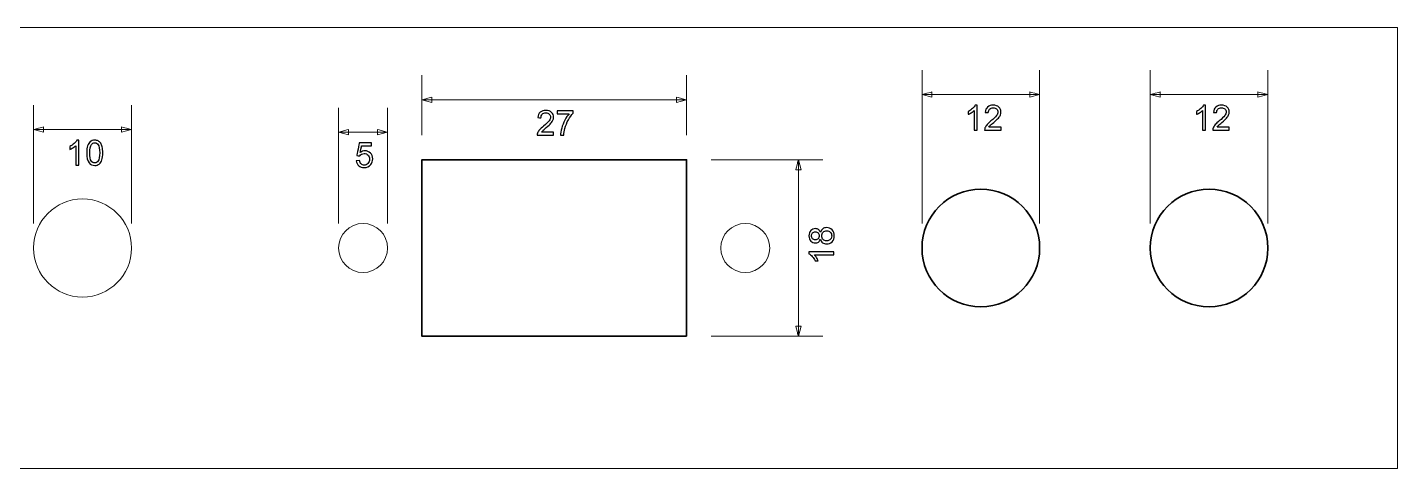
# Model space of a CAD drawing. Header units: millimetres. Extents: x -202 to 277, y -231 to 44.
# Drawn here: x 38.9 to 178.7, y -230.6 to -185.6 of the extents above; entities that cross this region are included whole.
import ezdxf

# ---------------------------------------------------------------- set-up
doc = ezdxf.new("R2010")
doc.units = ezdxf.units.MM
doc.header["$MEASUREMENT"] = 0
doc.layers.add('Chassi', color=7, linetype='Continuous')
doc.layers.add('Medidas', color=7, linetype='Continuous')

msp = doc.modelspace()

# ---------------------------------------------------------------- linework, layer by layer
at = {"layer": 'Chassi', "color": 7, "lineweight": 18, "true_color": 0xffffff}
for points in [[(178.6942, -230.5818), (178.6942, -230.5818), (-146.3058, -230.5818), (-146.3058, -230.5818), (-146.3058, -230.5818), (-146.3058, -230.5818), (-146.3058, -185.5818), (-146.3058, -185.5818), (-146.3058, -185.5818), (-146.3058, -185.5818), (178.6942, -185.5818), (178.6942, -185.5818), (178.6942, -185.5818), (178.6942, -185.5818), (178.6942, -230.5818), (178.6942, -230.5818)], [(44.5452, -213.0818), (41.7837, -213.0818), (39.5452, -210.8433), (39.5452, -208.0818), (39.5452, -208.0818), (39.5452, -205.3203), (41.7837, -203.0818), (44.5452, -203.0818), (44.5452, -203.0818), (47.3067, -203.0818), (49.5452, -205.3203), (49.5452, -208.0818), (49.5452, -208.0818), (49.5452, -210.8433), (47.3067, -213.0818), (44.5452, -213.0818)], [(73.1587, -210.5818), (71.778, -210.5818), (70.6587, -209.4626), (70.6587, -208.0818), (70.6587, -208.0818), (70.6587, -206.701), (71.778, -205.5818), (73.1587, -205.5818), (73.1587, -205.5818), (74.5394, -205.5818), (75.6587, -206.701), (75.6587, -208.0818), (75.6587, -208.0818), (75.6587, -209.4626), (74.5394, -210.5818), (73.1587, -210.5818)], [(112.1537, -210.5818), (110.773, -210.5818), (109.6537, -209.4626), (109.6537, -208.0818), (109.6537, -208.0818), (109.6537, -206.701), (110.773, -205.5818), (112.1537, -205.5818), (112.1537, -205.5818), (113.5344, -205.5818), (114.6537, -206.701), (114.6537, -208.0818), (114.6537, -208.0818), (114.6537, -209.4626), (113.5344, -210.5818), (112.1537, -210.5818)]]:
    msp.add_open_spline(points, degree=3, knots=[0, 0, 0, 0, 0.2, 0.2, 0.2, 0.20000001, 0.4, 0.4, 0.4, 0.40000001, 0.6, 0.6, 0.6, 0.60000001, 1, 1, 1, 1], dxfattribs=at)
at = {"layer": 'Chassi', "color": 7, "lineweight": 35, "true_color": 0xffffff}
for points in [[(106.1579, -217.0818), (106.1579, -217.0818), (79.1579, -217.0818), (79.1579, -217.0818), (79.1579, -217.0818), (79.1579, -217.0818), (79.1579, -199.0818), (79.1579, -199.0818), (79.1579, -199.0818), (79.1579, -199.0818), (106.1579, -199.0818), (106.1579, -199.0818), (106.1579, -199.0818), (106.1579, -199.0818), (106.1579, -217.0818), (106.1579, -217.0818)], [(136.1812, -214.0818), (132.8675, -214.0818), (130.1812, -211.3955), (130.1812, -208.0818), (130.1812, -208.0818), (130.1812, -204.7681), (132.8675, -202.0818), (136.1812, -202.0818), (136.1812, -202.0818), (139.4949, -202.0818), (142.1812, -204.7681), (142.1812, -208.0818), (142.1812, -208.0818), (142.1812, -211.3955), (139.4949, -214.0818), (136.1812, -214.0818)], [(159.4646, -214.0818), (156.1509, -214.0818), (153.4646, -211.3955), (153.4646, -208.0818), (153.4646, -208.0818), (153.4646, -204.7681), (156.1509, -202.0818), (159.4646, -202.0818), (159.4646, -202.0818), (162.7783, -202.0818), (165.4646, -204.7681), (165.4646, -208.0818), (165.4646, -208.0818), (165.4646, -211.3955), (162.7783, -214.0818), (159.4646, -214.0818)]]:
    msp.add_open_spline(points, degree=3, knots=[0, 0, 0, 0, 0.2, 0.2, 0.2, 0.20000001, 0.4, 0.4, 0.4, 0.40000001, 0.6, 0.6, 0.6, 0.60000001, 1, 1, 1, 1], dxfattribs=at)
at = {"layer": 'Medidas', "color": 240, "lineweight": 9, "true_color": 0xed1f24}
for points in [[(130.1812, -205.5818), (130.1812, -205.5818), (130.1812, -189.9382), (130.1812, -189.9382)], [(142.1812, -205.5818), (142.1812, -205.5818), (142.1812, -189.9382), (142.1812, -189.9382)], [(153.4646, -205.5818), (153.4646, -205.5818), (153.4646, -189.9382), (153.4646, -189.9382)], [(165.4646, -205.5818), (165.4646, -205.5818), (165.4646, -189.9382), (165.4646, -189.9382)], [(79.1579, -196.5818), (79.1579, -196.5818), (79.1579, -190.4674), (79.1579, -190.4674)], [(106.1579, -196.5818), (106.1579, -196.5818), (106.1579, -190.4674), (106.1579, -190.4674)], [(130.1812, -192.4382), (130.1812, -192.4382), (142.1812, -192.4382), (142.1812, -192.4382)], [(153.4646, -192.4382), (153.4646, -192.4382), (165.4646, -192.4382), (165.4646, -192.4382)], [(39.5452, -205.5818), (39.5452, -205.5818), (39.5452, -193.5101), (39.5452, -193.5101)], [(49.5452, -205.5818), (49.5452, -205.5818), (49.5452, -193.5101), (49.5452, -193.5101)], [(70.6587, -205.5818), (70.6587, -205.5818), (70.6587, -193.7747), (70.6587, -193.7747)], [(75.6587, -205.5818), (75.6587, -205.5818), (75.6587, -193.7747), (75.6587, -193.7747)], [(79.1579, -192.9674), (79.1579, -192.9674), (106.1579, -192.9674), (106.1579, -192.9674)], [(39.5452, -196.0101), (39.5452, -196.0101), (49.5452, -196.0101), (49.5452, -196.0101)], [(70.6587, -196.2747), (70.6587, -196.2747), (75.6587, -196.2747), (75.6587, -196.2747)], [(108.6579, -199.0818), (108.6579, -199.0818), (120.0698, -199.0818), (120.0698, -199.0818)], [(117.5698, -217.0818), (117.5698, -217.0818), (117.5698, -199.0818), (117.5698, -199.0818)], [(108.6579, -217.0818), (108.6579, -217.0818), (120.0698, -217.0818), (120.0698, -217.0818)]]:
    msp.add_open_spline(points, degree=3, dxfattribs=at)
for points in [[(80.1738, -193.2396), (80.1738, -193.2396), (79.1579, -192.9674), (79.1579, -192.9674), (79.1579, -192.9674), (79.1579, -192.9674), (80.1738, -192.6951), (80.1738, -192.6951), (80.1738, -192.6951), (80.1738, -192.6951), (80.1738, -193.2396), (80.1738, -193.2396)], [(105.1419, -193.2396), (105.1419, -193.2396), (106.1579, -192.9674), (106.1579, -192.9674), (106.1579, -192.9674), (106.1579, -192.9674), (105.1419, -192.6951), (105.1419, -192.6951), (105.1419, -192.6951), (105.1419, -192.6951), (105.1419, -193.2396), (105.1419, -193.2396)], [(131.1971, -192.7104), (131.1971, -192.7104), (130.1812, -192.4382), (130.1812, -192.4382), (130.1812, -192.4382), (130.1812, -192.4382), (131.1971, -192.1659), (131.1971, -192.1659), (131.1971, -192.1659), (131.1971, -192.1659), (131.1971, -192.7104), (131.1971, -192.7104)], [(141.1652, -192.7104), (141.1652, -192.7104), (142.1812, -192.4382), (142.1812, -192.4382), (142.1812, -192.4382), (142.1812, -192.4382), (141.1652, -192.1659), (141.1652, -192.1659), (141.1652, -192.1659), (141.1652, -192.1659), (141.1652, -192.7104), (141.1652, -192.7104)], [(154.4805, -192.7104), (154.4805, -192.7104), (153.4646, -192.4382), (153.4646, -192.4382), (153.4646, -192.4382), (153.4646, -192.4382), (154.4805, -192.1659), (154.4805, -192.1659), (154.4805, -192.1659), (154.4805, -192.1659), (154.4805, -192.7104), (154.4805, -192.7104)], [(164.4486, -192.7104), (164.4486, -192.7104), (165.4646, -192.4382), (165.4646, -192.4382), (165.4646, -192.4382), (165.4646, -192.4382), (164.4486, -192.1659), (164.4486, -192.1659), (164.4486, -192.1659), (164.4486, -192.1659), (164.4486, -192.7104), (164.4486, -192.7104)], [(40.5611, -196.2823), (40.5611, -196.2823), (39.5452, -196.0101), (39.5452, -196.0101), (39.5452, -196.0101), (39.5452, -196.0101), (40.5611, -195.7378), (40.5611, -195.7378), (40.5611, -195.7378), (40.5611, -195.7378), (40.5611, -196.2823), (40.5611, -196.2823)], [(48.5292, -196.2823), (48.5292, -196.2823), (49.5452, -196.0101), (49.5452, -196.0101), (49.5452, -196.0101), (49.5452, -196.0101), (48.5292, -195.7378), (48.5292, -195.7378), (48.5292, -195.7378), (48.5292, -195.7378), (48.5292, -196.2823), (48.5292, -196.2823)], [(71.6746, -196.5469), (71.6746, -196.5469), (70.6587, -196.2747), (70.6587, -196.2747), (70.6587, -196.2747), (70.6587, -196.2747), (71.6746, -196.0024), (71.6746, -196.0024), (71.6746, -196.0024), (71.6746, -196.0024), (71.6746, -196.5469), (71.6746, -196.5469)], [(74.6427, -196.5469), (74.6427, -196.5469), (75.6587, -196.2747), (75.6587, -196.2747), (75.6587, -196.2747), (75.6587, -196.2747), (74.6427, -196.0024), (74.6427, -196.0024), (74.6427, -196.0024), (74.6427, -196.0024), (74.6427, -196.5469), (74.6427, -196.5469)], [(117.842, -200.0977), (117.842, -200.0977), (117.5698, -199.0818), (117.5698, -199.0818), (117.5698, -199.0818), (117.5698, -199.0818), (117.2975, -200.0977), (117.2975, -200.0977), (117.2975, -200.0977), (117.2975, -200.0977), (117.842, -200.0977), (117.842, -200.0977)], [(117.842, -216.0658), (117.842, -216.0658), (117.5698, -217.0818), (117.5698, -217.0818), (117.5698, -217.0818), (117.5698, -217.0818), (117.2975, -216.0658), (117.2975, -216.0658), (117.2975, -216.0658), (117.2975, -216.0658), (117.842, -216.0658), (117.842, -216.0658)]]:
    msp.add_open_spline(points, degree=3, knots=[0, 0, 0, 0, 0.25, 0.25, 0.25, 0.25000001, 0.5, 0.5, 0.5, 0.50000001, 1, 1, 1, 1], dxfattribs=at)
at = {"layer": 'Medidas', "color": 240, "true_color": 0xed1f24}
for points, knots in [([(92.6028, -196.2836), (92.6028, -196.2836), (92.6028, -196.5799), (92.6028, -196.5799), (92.6028, -196.5799), (92.6028, -196.5799), (90.9307, -196.5799), (90.9307, -196.5799), (90.9307, -196.5799), (90.9284, -196.5052), (90.9407, -196.4335), (90.9672, -196.3641), (90.9672, -196.3641), (91.0101, -196.2506), (91.0789, -196.1383), (91.1735, -196.0284), (91.1735, -196.0284), (91.2682, -195.9185), (91.4034, -195.7915), (91.5792, -195.6474), (91.5792, -195.6474), (91.8526, -195.4222), (92.0384, -195.2441), (92.1354, -195.1124), (92.1354, -195.1124), (92.233, -194.9807), (92.2818, -194.856), (92.2818, -194.7384), (92.2818, -194.7384), (92.2818, -194.6156), (92.2377, -194.5121), (92.1495, -194.4274), (92.1495, -194.4274), (92.0613, -194.3433), (91.9461, -194.301), (91.8044, -194.301), (91.8044, -194.301), (91.6545, -194.301), (91.5345, -194.3457), (91.4446, -194.4351), (91.4446, -194.4351), (91.3546, -194.5238), (91.3093, -194.6473), (91.3082, -194.8055), (91.3082, -194.8055), (91.3082, -194.8055), (90.9907, -194.7737), (90.9907, -194.7737), (90.9907, -194.7737), (91.0124, -194.5362), (91.0947, -194.3551), (91.237, -194.2305), (91.237, -194.2305), (91.3799, -194.1058), (91.571, -194.0435), (91.8115, -194.0435), (91.8115, -194.0435), (92.0537, -194.0435), (92.2459, -194.1105), (92.3871, -194.2452), (92.3871, -194.2452), (92.5288, -194.3798), (92.5993, -194.5468), (92.5993, -194.7455), (92.5993, -194.7455), (92.5993, -194.8466), (92.5787, -194.946), (92.537, -195.0436), (92.537, -195.0436), (92.4958, -195.1418), (92.427, -195.2447), (92.3312, -195.3528), (92.3312, -195.3528), (92.2348, -195.4604), (92.0754, -195.6092), (91.8532, -195.7973), (91.8532, -195.7973), (91.6668, -195.9537), (91.5469, -196.0596), (91.494, -196.1154), (91.494, -196.1154), (91.441, -196.1713), (91.3975, -196.2271), (91.3628, -196.2836), (91.3628, -196.2836), (91.3628, -196.2836), (92.6028, -196.2836), (92.6028, -196.2836)], [0, 0, 0, 0, 0.04347826, 0.04347826, 0.04347826, 0.04347827, 0.08695652, 0.08695652, 0.08695652, 0.08695653, 0.13043478, 0.13043478, 0.13043478, 0.13043479, 0.17391304, 0.17391304, 0.17391304, 0.17391305, 0.2173913, 0.2173913, 0.2173913, 0.21739131, 0.26086957, 0.26086957, 0.26086957, 0.26086958, 0.30434783, 0.30434783, 0.30434783, 0.30434784, 0.34782609, 0.34782609, 0.34782609, 0.3478261, 0.39130435, 0.39130435, 0.39130435, 0.39130436, 0.43478261, 0.43478261, 0.43478261, 0.43478262, 0.47826087, 0.47826087, 0.47826087, 0.47826088, 0.52173913, 0.52173913, 0.52173913, 0.52173914, 0.56521739, 0.56521739, 0.56521739, 0.5652174, 0.60869565, 0.60869565, 0.60869565, 0.60869566, 0.65217391, 0.65217391, 0.65217391, 0.65217392, 0.69565217, 0.69565217, 0.69565217, 0.69565218, 0.73913043, 0.73913043, 0.73913043, 0.73913044, 0.7826087, 0.7826087, 0.7826087, 0.78260871, 0.82608696, 0.82608696, 0.82608696, 0.82608697, 0.86956522, 0.86956522, 0.86956522, 0.86956523, 0.91304348, 0.91304348, 0.91304348, 0.91304349, 1, 1, 1, 1]), ([(92.9562, -194.3821), (92.9562, -194.3821), (92.9562, -194.0858), (92.9562, -194.0858), (92.9562, -194.0858), (92.9562, -194.0858), (94.5895, -194.0858), (94.5895, -194.0858), (94.5895, -194.0858), (94.5895, -194.0858), (94.5895, -194.3257), (94.5895, -194.3257), (94.5895, -194.3257), (94.429, -194.4968), (94.2691, -194.7243), (94.1115, -195.0083), (94.1115, -195.0083), (93.9534, -195.2923), (93.8317, -195.5845), (93.7452, -195.8849), (93.7452, -195.8849), (93.6835, -196.096), (93.6435, -196.3283), (93.6265, -196.5799), (93.6265, -196.5799), (93.6265, -196.5799), (93.309, -196.5799), (93.309, -196.5799), (93.309, -196.5799), (93.3125, -196.3812), (93.3513, -196.1407), (93.426, -195.8591), (93.426, -195.8591), (93.5006, -195.5769), (93.6071, -195.3052), (93.7464, -195.0436), (93.7464, -195.0436), (93.8858, -194.7819), (94.0339, -194.5615), (94.1909, -194.3821), (94.1909, -194.3821), (94.1909, -194.3821), (92.9562, -194.3821), (92.9562, -194.3821)], [0, 0, 0, 0, 0.08333333, 0.08333333, 0.08333333, 0.08333334, 0.16666667, 0.16666667, 0.16666667, 0.16666668, 0.25, 0.25, 0.25, 0.25000001, 0.33333333, 0.33333333, 0.33333333, 0.33333334, 0.41666667, 0.41666667, 0.41666667, 0.41666668, 0.5, 0.5, 0.5, 0.50000001, 0.58333333, 0.58333333, 0.58333333, 0.58333334, 0.66666667, 0.66666667, 0.66666667, 0.66666668, 0.75, 0.75, 0.75, 0.75000001, 0.83333333, 0.83333333, 0.83333333, 0.83333334, 1, 1, 1, 1]), ([(135.8158, -196.0507), (135.8158, -196.0507), (135.5054, -196.0507), (135.5054, -196.0507), (135.5054, -196.0507), (135.5054, -196.0507), (135.5054, -194.074), (135.5054, -194.074), (135.5054, -194.074), (135.4307, -194.1457), (135.3325, -194.2169), (135.2114, -194.288), (135.2114, -194.288), (135.0903, -194.3592), (134.9809, -194.4127), (134.8845, -194.4479), (134.8845, -194.4479), (134.8845, -194.4479), (134.8845, -194.1481), (134.8845, -194.1481), (134.8845, -194.1481), (135.0579, -194.067), (135.2096, -193.9682), (135.3396, -193.8518), (135.3396, -193.8518), (135.4695, -193.7359), (135.5618, -193.6236), (135.6159, -193.5143), (135.6159, -193.5143), (135.6159, -193.5143), (135.8158, -193.5143), (135.8158, -193.5143), (135.8158, -193.5143), (135.8158, -193.5143), (135.8158, -196.0507), (135.8158, -196.0507)], [0, 0, 0, 0, 0.1, 0.1, 0.1, 0.10000001, 0.2, 0.2, 0.2, 0.20000001, 0.3, 0.3, 0.3, 0.30000001, 0.4, 0.4, 0.4, 0.40000001, 0.5, 0.5, 0.5, 0.50000001, 0.6, 0.6, 0.6, 0.60000001, 0.7, 0.7, 0.7, 0.70000001, 0.8, 0.8, 0.8, 0.80000001, 1, 1, 1, 1]), ([(138.2399, -195.7544), (138.2399, -195.7544), (138.2399, -196.0507), (138.2399, -196.0507), (138.2399, -196.0507), (138.2399, -196.0507), (136.5678, -196.0507), (136.5678, -196.0507), (136.5678, -196.0507), (136.5655, -195.976), (136.5778, -195.9043), (136.6043, -195.8349), (136.6043, -195.8349), (136.6472, -195.7214), (136.716, -195.6091), (136.8106, -195.4992), (136.8106, -195.4992), (136.9053, -195.3893), (137.0405, -195.2623), (137.2163, -195.1182), (137.2163, -195.1182), (137.4897, -194.893), (137.6755, -194.7149), (137.7725, -194.5832), (137.7725, -194.5832), (137.8701, -194.4515), (137.9189, -194.3268), (137.9189, -194.2092), (137.9189, -194.2092), (137.9189, -194.0864), (137.8748, -193.9829), (137.7866, -193.8982), (137.7866, -193.8982), (137.6984, -193.8141), (137.5832, -193.7718), (137.4415, -193.7718), (137.4415, -193.7718), (137.2916, -193.7718), (137.1716, -193.8165), (137.0817, -193.9059), (137.0817, -193.9059), (136.9917, -193.9946), (136.9464, -194.1181), (136.9453, -194.2763), (136.9453, -194.2763), (136.9453, -194.2763), (136.6278, -194.2445), (136.6278, -194.2445), (136.6278, -194.2445), (136.6495, -194.007), (136.7318, -193.8259), (136.8741, -193.7013), (136.8741, -193.7013), (137.017, -193.5766), (137.2081, -193.5143), (137.4486, -193.5143), (137.4486, -193.5143), (137.6908, -193.5143), (137.883, -193.5813), (138.0242, -193.716), (138.0242, -193.716), (138.1659, -193.8506), (138.2364, -194.0176), (138.2364, -194.2163), (138.2364, -194.2163), (138.2364, -194.3174), (138.2158, -194.4168), (138.1741, -194.5144), (138.1741, -194.5144), (138.1329, -194.6126), (138.0641, -194.7155), (137.9683, -194.8236), (137.9683, -194.8236), (137.8719, -194.9312), (137.7125, -195.08), (137.4903, -195.2681), (137.4903, -195.2681), (137.3039, -195.4245), (137.184, -195.5304), (137.1311, -195.5862), (137.1311, -195.5862), (137.0781, -195.6421), (137.0346, -195.6979), (136.9999, -195.7544), (136.9999, -195.7544), (136.9999, -195.7544), (138.2399, -195.7544), (138.2399, -195.7544)], [0, 0, 0, 0, 0.04347826, 0.04347826, 0.04347826, 0.04347827, 0.08695652, 0.08695652, 0.08695652, 0.08695653, 0.13043478, 0.13043478, 0.13043478, 0.13043479, 0.17391304, 0.17391304, 0.17391304, 0.17391305, 0.2173913, 0.2173913, 0.2173913, 0.21739131, 0.26086957, 0.26086957, 0.26086957, 0.26086958, 0.30434783, 0.30434783, 0.30434783, 0.30434784, 0.34782609, 0.34782609, 0.34782609, 0.3478261, 0.39130435, 0.39130435, 0.39130435, 0.39130436, 0.43478261, 0.43478261, 0.43478261, 0.43478262, 0.47826087, 0.47826087, 0.47826087, 0.47826088, 0.52173913, 0.52173913, 0.52173913, 0.52173914, 0.56521739, 0.56521739, 0.56521739, 0.5652174, 0.60869565, 0.60869565, 0.60869565, 0.60869566, 0.65217391, 0.65217391, 0.65217391, 0.65217392, 0.69565217, 0.69565217, 0.69565217, 0.69565218, 0.73913043, 0.73913043, 0.73913043, 0.73913044, 0.7826087, 0.7826087, 0.7826087, 0.78260871, 0.82608696, 0.82608696, 0.82608696, 0.82608697, 0.86956522, 0.86956522, 0.86956522, 0.86956523, 0.91304348, 0.91304348, 0.91304348, 0.91304349, 1, 1, 1, 1]), ([(159.0992, -196.0507), (159.0992, -196.0507), (158.7888, -196.0507), (158.7888, -196.0507), (158.7888, -196.0507), (158.7888, -196.0507), (158.7888, -194.074), (158.7888, -194.074), (158.7888, -194.074), (158.7141, -194.1457), (158.6159, -194.2169), (158.4948, -194.288), (158.4948, -194.288), (158.3737, -194.3592), (158.2643, -194.4127), (158.1679, -194.4479), (158.1679, -194.4479), (158.1679, -194.4479), (158.1679, -194.1481), (158.1679, -194.1481), (158.1679, -194.1481), (158.3413, -194.067), (158.493, -193.9682), (158.623, -193.8518), (158.623, -193.8518), (158.7529, -193.7359), (158.8452, -193.6236), (158.8993, -193.5143), (158.8993, -193.5143), (158.8993, -193.5143), (159.0992, -193.5143), (159.0992, -193.5143), (159.0992, -193.5143), (159.0992, -193.5143), (159.0992, -196.0507), (159.0992, -196.0507)], [0, 0, 0, 0, 0.1, 0.1, 0.1, 0.10000001, 0.2, 0.2, 0.2, 0.20000001, 0.3, 0.3, 0.3, 0.30000001, 0.4, 0.4, 0.4, 0.40000001, 0.5, 0.5, 0.5, 0.50000001, 0.6, 0.6, 0.6, 0.60000001, 0.7, 0.7, 0.7, 0.70000001, 0.8, 0.8, 0.8, 0.80000001, 1, 1, 1, 1]), ([(161.5233, -195.7544), (161.5233, -195.7544), (161.5233, -196.0507), (161.5233, -196.0507), (161.5233, -196.0507), (161.5233, -196.0507), (159.8512, -196.0507), (159.8512, -196.0507), (159.8512, -196.0507), (159.8489, -195.976), (159.8612, -195.9043), (159.8877, -195.8349), (159.8877, -195.8349), (159.9306, -195.7214), (159.9994, -195.6091), (160.094, -195.4992), (160.094, -195.4992), (160.1887, -195.3893), (160.3239, -195.2623), (160.4997, -195.1182), (160.4997, -195.1182), (160.7731, -194.893), (160.9589, -194.7149), (161.0559, -194.5832), (161.0559, -194.5832), (161.1535, -194.4515), (161.2023, -194.3268), (161.2023, -194.2092), (161.2023, -194.2092), (161.2023, -194.0864), (161.1582, -193.9829), (161.07, -193.8982), (161.07, -193.8982), (160.9818, -193.8141), (160.8666, -193.7718), (160.7249, -193.7718), (160.7249, -193.7718), (160.575, -193.7718), (160.455, -193.8165), (160.3651, -193.9059), (160.3651, -193.9059), (160.2751, -193.9946), (160.2298, -194.1181), (160.2287, -194.2763), (160.2287, -194.2763), (160.2287, -194.2763), (159.9112, -194.2445), (159.9112, -194.2445), (159.9112, -194.2445), (159.9329, -194.007), (160.0152, -193.8259), (160.1575, -193.7013), (160.1575, -193.7013), (160.3004, -193.5766), (160.4915, -193.5143), (160.732, -193.5143), (160.732, -193.5143), (160.9742, -193.5143), (161.1664, -193.5813), (161.3076, -193.716), (161.3076, -193.716), (161.4493, -193.8506), (161.5198, -194.0176), (161.5198, -194.2163), (161.5198, -194.2163), (161.5198, -194.3174), (161.4992, -194.4168), (161.4575, -194.5144), (161.4575, -194.5144), (161.4163, -194.6126), (161.3475, -194.7155), (161.2517, -194.8236), (161.2517, -194.8236), (161.1553, -194.9312), (160.9959, -195.08), (160.7737, -195.2681), (160.7737, -195.2681), (160.5873, -195.4245), (160.4674, -195.5304), (160.4145, -195.5862), (160.4145, -195.5862), (160.3615, -195.6421), (160.318, -195.6979), (160.2833, -195.7544), (160.2833, -195.7544), (160.2833, -195.7544), (161.5233, -195.7544), (161.5233, -195.7544)], [0, 0, 0, 0, 0.04347826, 0.04347826, 0.04347826, 0.04347827, 0.08695652, 0.08695652, 0.08695652, 0.08695653, 0.13043478, 0.13043478, 0.13043478, 0.13043479, 0.17391304, 0.17391304, 0.17391304, 0.17391305, 0.2173913, 0.2173913, 0.2173913, 0.21739131, 0.26086957, 0.26086957, 0.26086957, 0.26086958, 0.30434783, 0.30434783, 0.30434783, 0.30434784, 0.34782609, 0.34782609, 0.34782609, 0.3478261, 0.39130435, 0.39130435, 0.39130435, 0.39130436, 0.43478261, 0.43478261, 0.43478261, 0.43478262, 0.47826087, 0.47826087, 0.47826087, 0.47826088, 0.52173913, 0.52173913, 0.52173913, 0.52173914, 0.56521739, 0.56521739, 0.56521739, 0.5652174, 0.60869565, 0.60869565, 0.60869565, 0.60869566, 0.65217391, 0.65217391, 0.65217391, 0.65217392, 0.69565217, 0.69565217, 0.69565217, 0.69565218, 0.73913043, 0.73913043, 0.73913043, 0.73913044, 0.7826087, 0.7826087, 0.7826087, 0.78260871, 0.82608696, 0.82608696, 0.82608696, 0.82608697, 0.86956522, 0.86956522, 0.86956522, 0.86956523, 0.91304348, 0.91304348, 0.91304348, 0.91304349, 1, 1, 1, 1]), ([(44.171, -199.6226), (44.171, -199.6226), (43.8606, -199.6226), (43.8606, -199.6226), (43.8606, -199.6226), (43.8606, -199.6226), (43.8606, -197.6459), (43.8606, -197.6459), (43.8606, -197.6459), (43.7859, -197.7176), (43.6877, -197.7888), (43.5666, -197.8599), (43.5666, -197.8599), (43.4455, -197.9311), (43.3361, -197.9846), (43.2397, -198.0198), (43.2397, -198.0198), (43.2397, -198.0198), (43.2397, -197.72), (43.2397, -197.72), (43.2397, -197.72), (43.4131, -197.6389), (43.5648, -197.5401), (43.6948, -197.4237), (43.6948, -197.4237), (43.8247, -197.3078), (43.917, -197.1955), (43.9711, -197.0862), (43.9711, -197.0862), (43.9711, -197.0862), (44.171, -197.0862), (44.171, -197.0862), (44.171, -197.0862), (44.171, -197.0862), (44.171, -199.6226), (44.171, -199.6226)], [0, 0, 0, 0, 0.1, 0.1, 0.1, 0.10000001, 0.2, 0.2, 0.2, 0.20000001, 0.3, 0.3, 0.3, 0.30000001, 0.4, 0.4, 0.4, 0.40000001, 0.5, 0.5, 0.5, 0.50000001, 0.6, 0.6, 0.6, 0.60000001, 0.7, 0.7, 0.7, 0.70000001, 0.8, 0.8, 0.8, 0.80000001, 1, 1, 1, 1]), ([(44.9689, -198.3761), (44.9689, -198.0781), (44.9994, -197.837), (45.0606, -197.6547), (45.0606, -197.6547), (45.1223, -197.4719), (45.2135, -197.3314), (45.3346, -197.2332), (45.3346, -197.2332), (45.4551, -197.135), (45.6074, -197.0862), (45.7908, -197.0862), (45.7908, -197.0862), (45.926, -197.0862), (46.0448, -197.1132), (46.1477, -197.1679), (46.1477, -197.1679), (46.25, -197.2226), (46.3347, -197.3014), (46.4005, -197.4043), (46.4005, -197.4043), (46.4664, -197.5066), (46.5181, -197.6318), (46.5557, -197.7794), (46.5557, -197.7794), (46.594, -197.927), (46.6128, -198.1263), (46.6128, -198.3761), (46.6128, -198.3761), (46.6128, -198.6725), (46.5822, -198.9124), (46.5216, -199.0946), (46.5216, -199.0946), (46.4611, -199.2775), (46.3699, -199.418), (46.2488, -199.5168), (46.2488, -199.5168), (46.1283, -199.6155), (45.9754, -199.6649), (45.7908, -199.6649), (45.7908, -199.6649), (45.548, -199.6649), (45.3569, -199.5785), (45.2182, -199.4051), (45.2182, -199.4051), (45.0518, -199.1934), (44.9689, -198.8506), (44.9689, -198.3761)], [0, 0, 0, 0, 0.07692308, 0.07692308, 0.07692308, 0.07692309, 0.15384615, 0.15384615, 0.15384615, 0.15384616, 0.23076923, 0.23076923, 0.23076923, 0.23076924, 0.30769231, 0.30769231, 0.30769231, 0.30769232, 0.38461538, 0.38461538, 0.38461538, 0.38461539, 0.46153846, 0.46153846, 0.46153846, 0.46153847, 0.53846154, 0.53846154, 0.53846154, 0.53846155, 0.61538462, 0.61538462, 0.61538462, 0.61538463, 0.69230769, 0.69230769, 0.69230769, 0.6923077, 0.76923077, 0.76923077, 0.76923077, 0.76923078, 0.84615385, 0.84615385, 0.84615385, 0.84615386, 1, 1, 1, 1]), ([(45.2864, -198.3773), (45.2864, -198.793), (45.3346, -199.0693), (45.4316, -199.2057), (45.4316, -199.2057), (45.5286, -199.3427), (45.6485, -199.4109), (45.7908, -199.4109), (45.7908, -199.4109), (45.9331, -199.4109), (46.053, -199.3421), (46.1501, -199.2052), (46.1501, -199.2052), (46.2471, -199.0676), (46.2953, -198.7918), (46.2953, -198.3773), (46.2953, -198.3773), (46.2953, -197.9616), (46.2471, -197.6853), (46.1501, -197.5489), (46.1501, -197.5489), (46.0536, -197.4119), (45.9325, -197.3437), (45.7873, -197.3437), (45.7873, -197.3437), (45.645, -197.3437), (45.5309, -197.4043), (45.4457, -197.5248), (45.4457, -197.5248), (45.3393, -197.6782), (45.2864, -197.9628), (45.2864, -198.3773)], [0, 0, 0, 0, 0.11111111, 0.11111111, 0.11111111, 0.11111112, 0.22222222, 0.22222222, 0.22222222, 0.22222223, 0.33333333, 0.33333333, 0.33333333, 0.33333334, 0.44444444, 0.44444444, 0.44444444, 0.44444445, 0.55555556, 0.55555556, 0.55555556, 0.55555557, 0.66666667, 0.66666667, 0.66666667, 0.66666668, 0.77777778, 0.77777778, 0.77777778, 0.77777779, 1, 1, 1, 1]), ([(72.4709, -199.1817), (72.4709, -199.1817), (72.7954, -199.157), (72.7954, -199.157), (72.7954, -199.157), (72.8195, -199.3152), (72.8754, -199.4339), (72.9624, -199.5139), (72.9624, -199.5139), (73.0494, -199.5933), (73.1558, -199.6332), (73.2811, -199.6332), (73.2811, -199.6332), (73.4322, -199.6332), (73.5586, -199.5768), (73.6615, -199.4645), (73.6615, -199.4645), (73.7638, -199.3516), (73.8149, -199.2023), (73.8149, -199.0165), (73.8149, -199.0165), (73.8149, -198.8395), (73.7661, -198.7002), (73.6679, -198.5979), (73.6679, -198.5979), (73.5697, -198.4956), (73.4398, -198.4444), (73.2781, -198.4444), (73.2781, -198.4444), (73.1776, -198.4444), (73.0876, -198.4673), (73.0077, -198.5132), (73.0077, -198.5132), (72.9283, -198.5591), (72.866, -198.6184), (72.8201, -198.6913), (72.8201, -198.6913), (72.8201, -198.6913), (72.5273, -198.649), (72.5273, -198.649), (72.5273, -198.649), (72.5273, -198.649), (72.7707, -197.3508), (72.7707, -197.3508), (72.7707, -197.3508), (72.7707, -197.3508), (74.0231, -197.3508), (74.0231, -197.3508), (74.0231, -197.3508), (74.0231, -197.3508), (74.0231, -197.6471), (74.0231, -197.6471), (74.0231, -197.6471), (74.0231, -197.6471), (73.0182, -197.6471), (73.0182, -197.6471), (73.0182, -197.6471), (73.0182, -197.6471), (72.8836, -198.3286), (72.8836, -198.3286), (72.8836, -198.3286), (73.0347, -198.2222), (73.1935, -198.1692), (73.3593, -198.1692), (73.3593, -198.1692), (73.5791, -198.1692), (73.7649, -198.2457), (73.916, -198.3985), (73.916, -198.3985), (74.0671, -198.5514), (74.143, -198.7478), (74.143, -198.9877), (74.143, -198.9877), (74.143, -199.2164), (74.0766, -199.4139), (73.9437, -199.5803), (73.9437, -199.5803), (73.782, -199.7849), (73.5609, -199.8872), (73.2811, -199.8872), (73.2811, -199.8872), (73.0518, -199.8872), (72.8648, -199.8226), (72.7196, -199.6938), (72.7196, -199.6938), (72.5743, -199.565), (72.4914, -199.3945), (72.4709, -199.1817)], [0, 0, 0, 0, 0.04347826, 0.04347826, 0.04347826, 0.04347827, 0.08695652, 0.08695652, 0.08695652, 0.08695653, 0.13043478, 0.13043478, 0.13043478, 0.13043479, 0.17391304, 0.17391304, 0.17391304, 0.17391305, 0.2173913, 0.2173913, 0.2173913, 0.21739131, 0.26086957, 0.26086957, 0.26086957, 0.26086958, 0.30434783, 0.30434783, 0.30434783, 0.30434784, 0.34782609, 0.34782609, 0.34782609, 0.3478261, 0.39130435, 0.39130435, 0.39130435, 0.39130436, 0.43478261, 0.43478261, 0.43478261, 0.43478262, 0.47826087, 0.47826087, 0.47826087, 0.47826088, 0.52173913, 0.52173913, 0.52173913, 0.52173914, 0.56521739, 0.56521739, 0.56521739, 0.5652174, 0.60869565, 0.60869565, 0.60869565, 0.60869566, 0.65217391, 0.65217391, 0.65217391, 0.65217392, 0.69565217, 0.69565217, 0.69565217, 0.69565218, 0.73913043, 0.73913043, 0.73913043, 0.73913044, 0.7826087, 0.7826087, 0.7826087, 0.78260871, 0.82608696, 0.82608696, 0.82608696, 0.82608697, 0.86956522, 0.86956522, 0.86956522, 0.86956523, 0.91304348, 0.91304348, 0.91304348, 0.91304349, 1, 1, 1, 1]), ([(119.813, -207.1872), (119.7659, -207.316), (119.6983, -207.4112), (119.6113, -207.4736), (119.6113, -207.4736), (119.5237, -207.5353), (119.419, -207.5665), (119.2973, -207.5665), (119.2973, -207.5665), (119.1133, -207.5665), (118.9593, -207.5006), (118.834, -207.3689), (118.834, -207.3689), (118.7088, -207.2366), (118.6459, -207.0614), (118.6459, -206.8421), (118.6459, -206.8421), (118.6459, -206.6222), (118.71, -206.4447), (118.8381, -206.3106), (118.8381, -206.3106), (118.9663, -206.1765), (119.1221, -206.1095), (119.3062, -206.1095), (119.3062, -206.1095), (119.4232, -206.1095), (119.5255, -206.1401), (119.6119, -206.2012), (119.6119, -206.2012), (119.6989, -206.2624), (119.7659, -206.3553), (119.813, -206.4805), (119.813, -206.4805), (119.8635, -206.3259), (119.9447, -206.2089), (120.0576, -206.1283), (120.0576, -206.1283), (120.1699, -206.0478), (120.3039, -206.0072), (120.4603, -206.0072), (120.4603, -206.0072), (120.6761, -206.0072), (120.8572, -206.0837), (121.0042, -206.2359), (121.0042, -206.2359), (121.1511, -206.3888), (121.2246, -206.5893), (121.2246, -206.838), (121.2246, -206.838), (121.2246, -207.0867), (121.1511, -207.2872), (121.0036, -207.4401), (121.0036, -207.4401), (120.856, -207.5923), (120.672, -207.6688), (120.4515, -207.6688), (120.4515, -207.6688), (120.2874, -207.6688), (120.1499, -207.627), (120.0393, -207.5435), (120.0393, -207.5435), (119.9282, -207.46), (119.8529, -207.3413), (119.813, -207.1872)], [0, 0, 0, 0, 0.05882353, 0.05882353, 0.05882353, 0.05882354, 0.11764706, 0.11764706, 0.11764706, 0.11764707, 0.17647059, 0.17647059, 0.17647059, 0.1764706, 0.23529412, 0.23529412, 0.23529412, 0.23529413, 0.29411765, 0.29411765, 0.29411765, 0.29411766, 0.35294118, 0.35294118, 0.35294118, 0.35294119, 0.41176471, 0.41176471, 0.41176471, 0.41176472, 0.47058824, 0.47058824, 0.47058824, 0.47058825, 0.52941176, 0.52941176, 0.52941176, 0.52941177, 0.58823529, 0.58823529, 0.58823529, 0.5882353, 0.64705882, 0.64705882, 0.64705882, 0.64705883, 0.70588235, 0.70588235, 0.70588235, 0.70588236, 0.76470588, 0.76470588, 0.76470588, 0.76470589, 0.82352941, 0.82352941, 0.82352941, 0.82352942, 0.88235294, 0.88235294, 0.88235294, 0.88235295, 1, 1, 1, 1]), ([(119.2862, -207.249), (119.4061, -207.249), (119.5037, -207.2108), (119.5795, -207.1349), (119.5795, -207.1349), (119.6554, -207.0585), (119.6936, -206.9585), (119.6936, -206.8345), (119.6936, -206.8345), (119.6936, -206.7139), (119.656, -206.6163), (119.5807, -206.5405), (119.5807, -206.5405), (119.5055, -206.4646), (119.4132, -206.427), (119.3038, -206.427), (119.3038, -206.427), (119.1897, -206.427), (119.0939, -206.4658), (119.0163, -206.544), (119.0163, -206.544), (118.9387, -206.6216), (118.8999, -206.7198), (118.8999, -206.838), (118.8999, -206.838), (118.8999, -206.9573), (118.9381, -207.0555), (119.0139, -207.1331), (119.0139, -207.1331), (119.0898, -207.2102), (119.1803, -207.249), (119.2862, -207.249)], [0, 0, 0, 0, 0.11111111, 0.11111111, 0.11111111, 0.11111112, 0.22222222, 0.22222222, 0.22222222, 0.22222223, 0.33333333, 0.33333333, 0.33333333, 0.33333334, 0.44444444, 0.44444444, 0.44444444, 0.44444445, 0.55555556, 0.55555556, 0.55555556, 0.55555557, 0.66666667, 0.66666667, 0.66666667, 0.66666668, 0.77777778, 0.77777778, 0.77777778, 0.77777779, 1, 1, 1, 1]), ([(120.4538, -207.3513), (120.5426, -207.3513), (120.6279, -207.3307), (120.7108, -207.2895), (120.7108, -207.2895), (120.7931, -207.2484), (120.8572, -207.1861), (120.9024, -207.1026), (120.9024, -207.1026), (120.9477, -207.0197), (120.9706, -206.9303), (120.9706, -206.8356), (120.9706, -206.8356), (120.9706, -206.6863), (120.923, -206.564), (120.8278, -206.4682), (120.8278, -206.4682), (120.7325, -206.3723), (120.6114, -206.3247), (120.4644, -206.3247), (120.4644, -206.3247), (120.3151, -206.3247), (120.1916, -206.3741), (120.094, -206.4723), (120.094, -206.4723), (119.9964, -206.5711), (119.9476, -206.6957), (119.9476, -206.8456), (119.9476, -206.8456), (119.9476, -206.9926), (119.9958, -207.1132), (120.0922, -207.2084), (120.0922, -207.2084), (120.1887, -207.3036), (120.3092, -207.3513), (120.4538, -207.3513)], [0, 0, 0, 0, 0.1, 0.1, 0.1, 0.10000001, 0.2, 0.2, 0.2, 0.20000001, 0.3, 0.3, 0.3, 0.30000001, 0.4, 0.4, 0.4, 0.40000001, 0.5, 0.5, 0.5, 0.50000001, 0.6, 0.6, 0.6, 0.60000001, 0.7, 0.7, 0.7, 0.70000001, 0.8, 0.8, 0.8, 0.80000001, 1, 1, 1, 1]), ([(121.1823, -208.4631), (121.1823, -208.4631), (121.1823, -208.7735), (121.1823, -208.7735), (121.1823, -208.7735), (121.1823, -208.7735), (119.2056, -208.7735), (119.2056, -208.7735), (119.2056, -208.7735), (119.2773, -208.8482), (119.3485, -208.9464), (119.4196, -209.0675), (119.4196, -209.0675), (119.4908, -209.1886), (119.5443, -209.298), (119.5795, -209.3944), (119.5795, -209.3944), (119.5795, -209.3944), (119.2797, -209.3944), (119.2797, -209.3944), (119.2797, -209.3944), (119.1986, -209.221), (119.0998, -209.0693), (118.9834, -208.9393), (118.9834, -208.9393), (118.8675, -208.8094), (118.7552, -208.7171), (118.6459, -208.663), (118.6459, -208.663), (118.6459, -208.663), (118.6459, -208.4631), (118.6459, -208.4631), (118.6459, -208.4631), (118.6459, -208.4631), (121.1823, -208.4631), (121.1823, -208.4631)], [0, 0, 0, 0, 0.1, 0.1, 0.1, 0.10000001, 0.2, 0.2, 0.2, 0.20000001, 0.3, 0.3, 0.3, 0.30000001, 0.4, 0.4, 0.4, 0.40000001, 0.5, 0.5, 0.5, 0.50000001, 0.6, 0.6, 0.6, 0.60000001, 0.7, 0.7, 0.7, 0.70000001, 0.8, 0.8, 0.8, 0.80000001, 1, 1, 1, 1])]:
    msp.add_open_spline(points, degree=3, knots=knots, dxfattribs=at)

doc.saveas('drawing.dxf')
